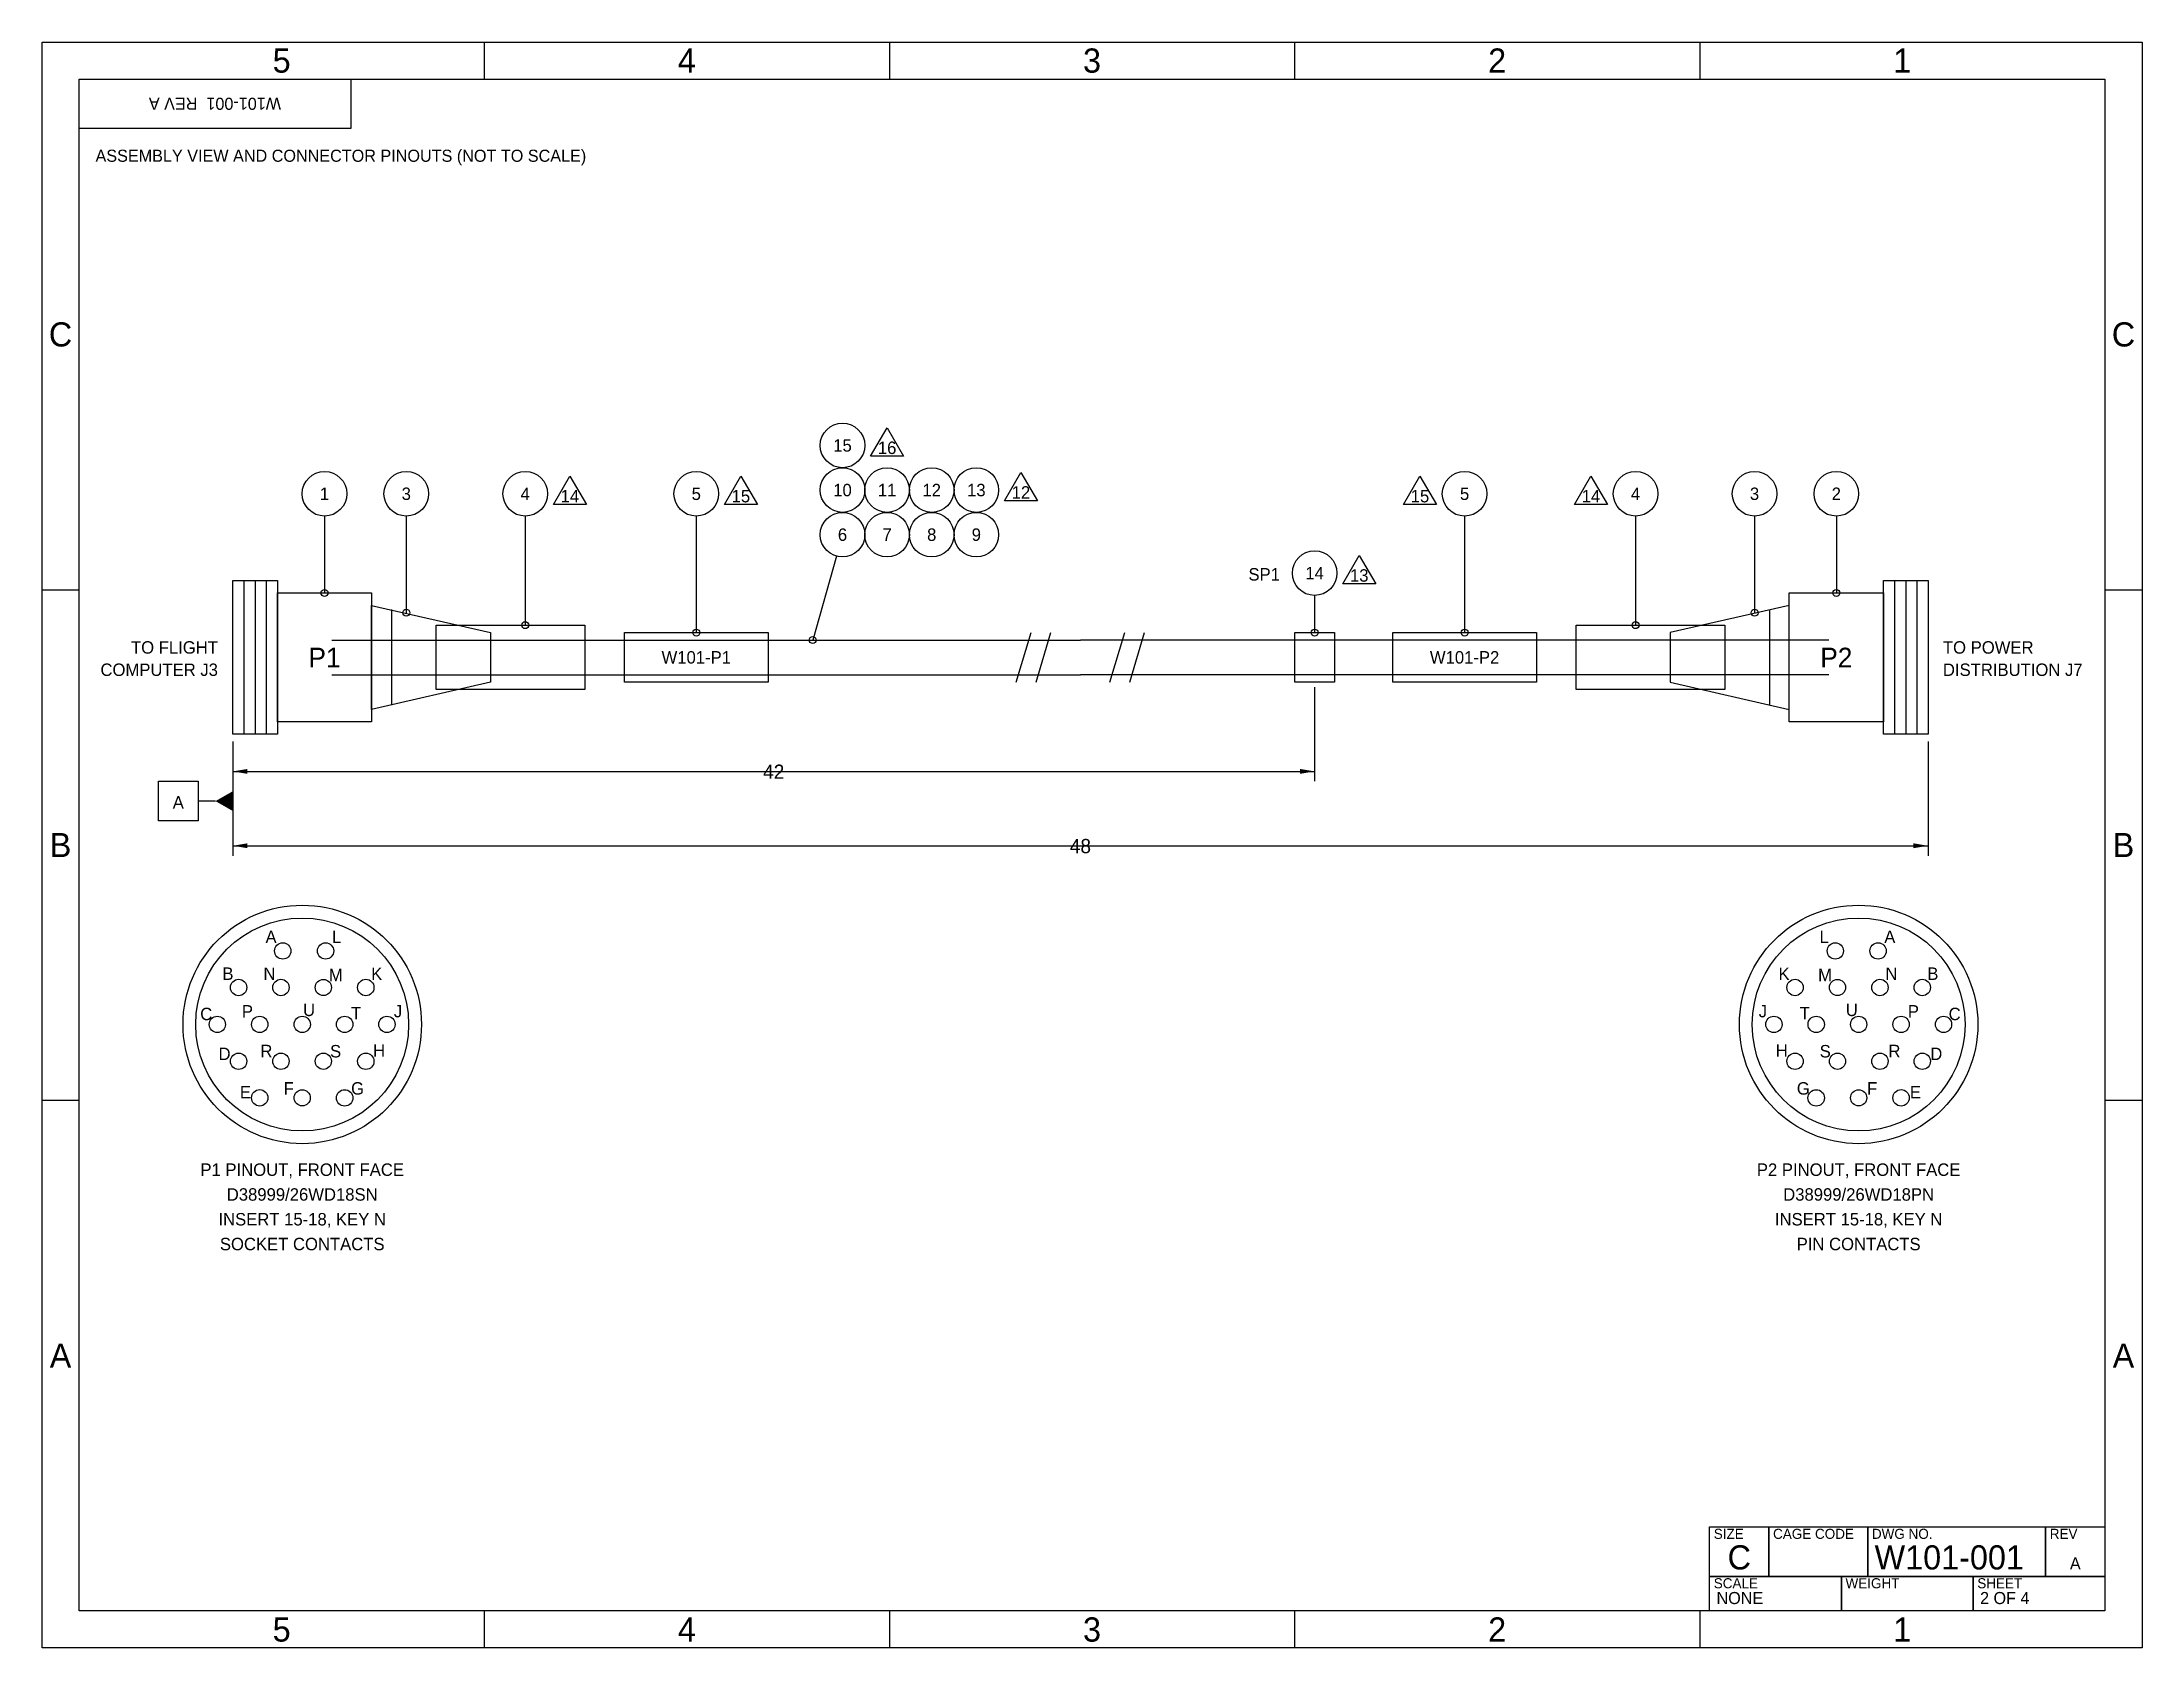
# Model space of a CAD drawing. Header units: inches. Extents: x 0.4 to 21.6, y 0.4 to 16.6.
import ezdxf
from ezdxf.enums import TextEntityAlignment as Align

# ---------------------------------------------------------------- set-up
doc = ezdxf.new("R2010")
doc.units = ezdxf.units.IN
doc.layers.get('0').update_dxf_attribs({"linetype": 'CONTINUOUS'})
for name, color, linetype in [('ASSEMBLY', 7, 'CONTINUOUS'), ('BORDER', 7, 'CONTINUOUS'), ('CABLE', 7, 'CONTINUOUS'), ('FACE_VIEWS', 7, 'CONTINUOUS'), ('TITLE_BLOCK', 7, 'CONTINUOUS')]:
    doc.layers.add(name, color=color, linetype=linetype)

msp = doc.modelspace()

# ---------------------------------------------------------------- linework, layer by layer
at = {"layer": 'ASSEMBLY'}
for p, q in [((3.2338, 11.8279), (3.2338, 11.0504)), ((4.0614, 11.8279), (4.0614, 10.8498)), ((5.2652, 11.8279), (5.2652, 10.7244)), ((6.9956, 11.8279), (6.9956, 10.6491)), ((14.7702, 11.8279), (14.7702, 10.6491)), ((16.5006, 11.8279), (16.5006, 10.7244)), ((17.7044, 11.8279), (17.7044, 10.8498)), ((18.532, 11.8279), (18.532, 11.0504)), ((8.414, 11.4226), (8.1744, 10.5739)), ((2.4187, 11.1758), (2.4187, 9.6209)), ((2.5316, 11.1758), (2.5316, 9.6209)), ((2.6444, 11.1758), (2.6444, 9.6209)), ((19.1214, 11.1758), (19.1214, 9.6209)), ((19.2343, 11.1758), (19.2343, 9.6209)), ((19.3471, 11.1758), (19.3471, 9.6209)), ((3.9109, 10.8824), (3.9109, 9.9143)), ((13.2529, 11.0253), (13.2529, 10.6491)), ((17.8549, 10.8824), (17.8549, 9.9143)), ((10.2334, 10.1476), (10.3838, 10.6491)), ((10.434, 10.1476), (10.5845, 10.6491)), ((11.1813, 10.1476), (11.3318, 10.6491)), ((11.382, 10.1476), (11.5325, 10.6491)), ((13.2529, 10.0974), (13.2529, 9.1444)), ((2.3058, 9.5457), (2.3058, 9.1444)), ((2.3058, 9.5457), (2.3058, 8.392)), ((19.46, 9.5457), (19.46, 8.392)), ((2.3058, 9.2447), (13.2529, 9.2447)), ((2.1303, 8.9438), (1.9547, 8.9438)), ((2.3058, 8.4923), (19.46, 8.4923))]:
    msp.add_line(p, q, dxfattribs=at)
for points in [[(8.9267, 12.7217), (9.0935, 12.4329), (8.76, 12.4329)], [(5.7166, 12.2327), (5.8834, 11.9438), (5.5498, 11.9438)], [(7.4471, 12.2327), (7.6138, 11.9438), (7.2803, 11.9438)], [(10.281, 12.2703), (10.4478, 11.9814), (10.1142, 11.9814)], [(14.3187, 12.2327), (14.4855, 11.9438), (14.152, 11.9438)], [(16.0492, 12.2327), (16.216, 11.9438), (15.8824, 11.9438)], [(13.7043, 11.4301), (13.8711, 11.1413), (13.5375, 11.1413)], [(2.3058, 11.1758), (2.7573, 11.1758), (2.7573, 9.6209), (2.3058, 9.6209)], [(2.7573, 11.0504), (3.7103, 11.0504), (3.7103, 9.7463), (2.7573, 9.7463)], [(18.0555, 11.0504), (19.0085, 11.0504), (19.0085, 9.7463), (18.0555, 9.7463)], [(19.0085, 11.1758), (19.46, 11.1758), (19.46, 9.6209), (19.0085, 9.6209)], [(3.7103, 10.925), (4.9141, 10.6491), (4.9141, 10.1476), (3.7103, 9.8717)], [(18.0555, 10.925), (16.8517, 10.6491), (16.8517, 10.1476), (18.0555, 9.8717)], [(4.3623, 10.7244), (5.8671, 10.7244), (5.8671, 10.0723), (4.3623, 10.0723)], [(6.2683, 10.6491), (7.7229, 10.6491), (7.7229, 10.1476), (6.2683, 10.1476)], [(13.0522, 10.6491), (13.4535, 10.6491), (13.4535, 10.1476), (13.0522, 10.1476)], [(14.0429, 10.6491), (15.4975, 10.6491), (15.4975, 10.1476), (14.0429, 10.1476)], [(15.8987, 10.7244), (17.4035, 10.7244), (17.4035, 10.0723), (15.8987, 10.0723)], [(1.5535, 9.1444), (1.9547, 9.1444), (1.9547, 8.7431), (1.5535, 8.7431)]]:
    msp.add_lwpolyline(points, close=True, dxfattribs=at)
for centre, radius in [((8.4753, 12.5426), 0.2257), ((3.2338, 12.0536), 0.2257), ((4.0614, 12.0536), 0.2257), ((5.2652, 12.0536), 0.2257), ((6.9956, 12.0536), 0.2257), ((8.4753, 12.0912), 0.2257), ((8.9267, 12.0912), 0.2257), ((9.3782, 12.0912), 0.2257), ((9.8296, 12.0912), 0.2257), ((14.7702, 12.0536), 0.2257), ((16.5006, 12.0536), 0.2257), ((17.7044, 12.0536), 0.2257), ((18.532, 12.0536), 0.2257), ((8.4753, 11.6398), 0.2257), ((8.9267, 11.6398), 0.2257), ((9.3782, 11.6398), 0.2257), ((9.8296, 11.6398), 0.2257), ((13.2529, 11.251), 0.2257), ((3.2338, 11.0504), 0.0351), ((18.532, 11.0504), 0.0351), ((4.0614, 10.8498), 0.0351), ((17.7044, 10.8498), 0.0351), ((5.2652, 10.7244), 0.0351), ((6.9956, 10.6491), 0.0351), ((13.2529, 10.6491), 0.0351), ((14.7702, 10.6491), 0.0351), ((16.5006, 10.7244), 0.0351), ((8.1744, 10.5739), 0.0351)]:
    msp.add_circle(centre, radius, dxfattribs=at)
for points in [[(2.3058, 9.2447), (2.4543, 9.2695), (2.4543, 9.22)], [(13.2529, 9.2447), (13.1045, 9.22), (13.1045, 9.2695)], [(2.3058, 9.0441), (2.3058, 8.8435), (2.1303, 8.9438)], [(2.3058, 8.4923), (2.4543, 8.5171), (2.4543, 8.4676)], [(19.46, 8.4923), (19.3115, 8.4676), (19.3115, 8.5171)]]:
    msp.add_solid(points, dxfattribs=at)
at = {"layer": 'BORDER'}
for p, q in [((4.85, 16.625), (4.85, 16.25)), ((8.95, 16.625), (8.95, 16.25)), ((13.05, 16.625), (13.05, 16.25)), ((17.15, 16.625), (17.15, 16.25)), ((0.375, 11.0833), (0.75, 11.0833)), ((21.25, 11.0833), (21.625, 11.0833)), ((0.375, 5.9167), (0.75, 5.9167)), ((21.25, 5.9167), (21.625, 5.9167)), ((4.85, 0.75), (4.85, 0.375)), ((8.95, 0.75), (8.95, 0.375)), ((13.05, 0.75), (13.05, 0.375)), ((17.15, 0.75), (17.15, 0.375))]:
    msp.add_line(p, q, dxfattribs=at)
for points in [[(0.375, 16.625), (21.625, 16.625), (21.625, 0.375), (0.375, 0.375)], [(0.75, 16.25), (21.25, 16.25), (21.25, 0.75), (0.75, 0.75)], [(0.75, 16.25), (3.5, 16.25), (3.5, 15.75), (0.75, 15.75)]]:
    msp.add_lwpolyline(points, close=True, dxfattribs=at)
at = {"layer": 'CABLE'}
for points in [[(3.309, 10.5739), (10.8829, 10.5739)], [(18.4568, 10.5739), (10.8829, 10.5739)], [(3.309, 10.2228), (10.8829, 10.2228)], [(18.4568, 10.2228), (10.8829, 10.2228)]]:
    msp.add_lwpolyline(points, dxfattribs=at)
at = {"layer": 'FACE_VIEWS'}
for centre, radius in [((3.0081, 6.6842), 1.2063), ((18.7577, 6.6842), 1.2063), ((3.0081, 6.6842), 1.077), ((18.7577, 6.6842), 1.077), ((2.8113, 7.4281), 0.0828), ((3.2444, 7.428), 0.0821), ((18.5214, 7.428), 0.0821), ((18.9545, 7.4281), 0.0828), ((2.3643, 7.0581), 0.0828), ((2.7927, 7.058), 0.0828), ((3.2222, 7.0583), 0.0821), ((3.6517, 7.0581), 0.0828), ((18.1141, 7.0581), 0.0828), ((18.5436, 7.0583), 0.0821), ((18.9732, 7.058), 0.0828), ((19.4015, 7.0581), 0.0828), ((2.149, 6.685), 0.0822), ((2.5784, 6.685), 0.0828), ((3.0081, 6.685), 0.0822), ((3.4376, 6.6849), 0.0828), ((3.8658, 6.6849), 0.0828), ((17.9, 6.6849), 0.0828), ((18.3282, 6.6849), 0.0828), ((18.7577, 6.685), 0.0822), ((19.1874, 6.685), 0.0828), ((19.6168, 6.685), 0.0822), ((2.3643, 6.3118), 0.0828), ((2.7927, 6.3116), 0.0828), ((3.2222, 6.312), 0.0819), ((3.6517, 6.3116), 0.0828), ((18.1141, 6.3116), 0.0828), ((18.5436, 6.312), 0.0819), ((18.9732, 6.3116), 0.0828), ((19.4015, 6.3118), 0.0828), ((2.5784, 5.9419), 0.0828), ((3.0081, 5.9418), 0.0821), ((3.4376, 5.9413), 0.083), ((18.3282, 5.9413), 0.083), ((18.7577, 5.9418), 0.0821), ((19.1874, 5.9419), 0.0828)]:
    msp.add_circle(centre, radius, dxfattribs=at)
at = {"layer": 'TITLE_BLOCK'}
for points in [[(17.25, 1.6), (21.25, 1.6), (21.25, 0.75), (17.25, 0.75)], [(17.25, 1.6), (17.85, 1.6), (17.85, 1.1), (17.25, 1.1)], [(17.85, 1.6), (18.85, 1.6), (18.85, 1.1), (17.85, 1.1)], [(18.85, 1.6), (20.65, 1.6), (20.65, 1.1), (18.85, 1.1)], [(20.65, 1.6), (21.25, 1.6), (21.25, 1.1), (20.65, 1.1)], [(17.25, 1.1), (18.5833, 1.1), (18.5833, 0.75), (17.25, 0.75)], [(18.5833, 1.1), (19.9167, 1.1), (19.9167, 0.75), (18.5833, 0.75)], [(19.9167, 1.1), (21.25, 1.1), (21.25, 0.75), (19.9167, 0.75)]]:
    msp.add_lwpolyline(points, close=True, dxfattribs=at)

# ---------------------------------------------------------------- texts
msp.add_text('ASSEMBLY VIEW AND CONNECTOR PINOUTS (NOT TO SCALE)', height=0.1224).set_placement((0.9167, 15.4129))
at = {"layer": 'ASSEMBLY'}
for s, height, p in [('15', 0.126, (8.4753, 12.4799)), ('16', 0.126, (8.9267, 12.456)), ('1', 0.126, (3.2338, 11.9909)), ('3', 0.126, (4.0614, 11.9909)), ('4', 0.126, (5.2652, 11.9909)), ('5', 0.126, (6.9956, 11.9909)), ('10', 0.126, (8.4753, 12.0285)), ('11', 0.126, (8.9267, 12.0285)), ('12', 0.126, (9.3782, 12.0285)), ('13', 0.126, (9.8296, 12.0285)), ('12', 0.126, (10.281, 12.0045)), ('5', 0.126, (14.7702, 11.9909)), ('4', 0.126, (16.5006, 11.9909)), ('3', 0.126, (17.7044, 11.9909)), ('2', 0.126, (18.532, 11.9909)), ('14', 0.126, (5.7166, 11.9669)), ('15', 0.126, (7.4471, 11.9669)), ('15', 0.126, (14.3187, 11.9669)), ('14', 0.126, (16.0492, 11.9669)), ('6', 0.126, (8.4753, 11.5771)), ('7', 0.126, (8.9267, 11.5771)), ('8', 0.126, (9.3782, 11.5771)), ('9', 0.126, (9.8296, 11.5771)), ('14', 0.126, (13.2529, 11.1883)), ('13', 0.126, (13.7043, 11.1644)), ('P1', 0.1981, (3.2338, 10.298)), ('W101-P1', 0.126, (6.9956, 10.3357)), ('W101-P2', 0.126, (14.7702, 10.3357)), ('P2', 0.1981, (18.532, 10.298)), ('42', 0.1441, (7.7794, 9.1695)), ('A', 0.126, (1.7541, 8.8685)), ('48', 0.1441, (10.8829, 8.4171))]:
    msp.add_text(s, height=height, dxfattribs=at).set_placement(p, align=Align.CENTER)
for s, p in [('SP1', (12.9018, 11.1758)), ('TO FLIGHT', (2.1554, 10.436)), ('COMPUTER J3', (2.1554, 10.2103))]:
    msp.add_text(s, height=0.126, dxfattribs=at).set_placement(p, align=Align.RIGHT)
for s, p in [('TO POWER', (19.6104, 10.436)), ('DISTRIBUTION J7', (19.6104, 10.2103))]:
    msp.add_text(s, height=0.126, dxfattribs=at).set_placement(p)
at = {"layer": 'BORDER'}
for s, p in [('5', (2.8, 16.3148)), ('4', (6.9, 16.3148)), ('3', (11, 16.3148)), ('2', (15.1, 16.3148)), ('1', (19.2, 16.3148)), ('C', (0.5625, 13.5439)), ('C', (21.4375, 13.5439)), ('B', (0.5625, 8.3773)), ('B', (21.4375, 8.3773)), ('A', (0.5625, 3.2106)), ('A', (21.4375, 3.2106)), ('5', (2.8, 0.4398)), ('4', (6.9, 0.4398)), ('3', (11, 0.4398)), ('2', (15.1, 0.4398)), ('1', (19.2, 0.4398))]:
    msp.add_text(s, height=0.2448, dxfattribs=at).set_placement(p, align=Align.CENTER)
msp.add_text('W101-001  REV A', height=0.1224, rotation=180, dxfattribs=at).set_placement((2.125, 16.0614), align=Align.CENTER)
at = {"layer": 'FACE_VIEWS'}
for s, p in [('A', (2.6927, 7.5072)), ('L', (3.3569, 7.5083)), ('L', (18.4089, 7.5083)), ('A', (19.0731, 7.5072)), ('B', (2.2568, 7.1352)), ('N', (2.6767, 7.1345)), ('M', (3.348, 7.1215)), ('K', (3.7622, 7.1334)), ('K', (18.0036, 7.1334)), ('M', (18.4178, 7.1215)), ('N', (19.0891, 7.1345)), ('B', (19.509, 7.1352)), ('C', (2.0368, 6.7276)), ('P', (2.454, 6.7538)), ('U', (3.0772, 6.7688)), ('T', (3.5534, 6.7348)), ('J', (3.9773, 6.756)), ('J', (17.7885, 6.756)), ('T', (18.2125, 6.7348)), ('U', (18.6886, 6.7688)), ('P', (19.3118, 6.7538)), ('C', (19.729, 6.7276)), ('D', (2.2224, 6.3242)), ('R', (2.6458, 6.3524)), ('S', (3.3462, 6.3504)), ('H', (3.786, 6.357)), ('H', (17.9798, 6.357)), ('S', (18.4196, 6.3504)), ('R', (19.1201, 6.3524)), ('D', (19.5434, 6.3242)), ('E', (2.4338, 5.9368)), ('F', (2.8713, 5.9743)), ('G', (3.5682, 5.974)), ('G', (18.1976, 5.974)), ('F', (18.8945, 5.9743)), ('E', (19.332, 5.9368)), ('P1 PINOUT, FRONT FACE', (3.0081, 5.1519)), ('P2 PINOUT, FRONT FACE', (18.7577, 5.1519)), ('D38999/26WD18SN', (3.0081, 4.9011)), ('D38999/26WD18PN', (18.7577, 4.9011)), ('INSERT 15-18, KEY N', (3.0081, 4.6503)), ('INSERT 15-18, KEY N', (18.7577, 4.6503)), ('SOCKET CONTACTS', (3.0081, 4.3995)), ('PIN CONTACTS', (18.7577, 4.3995))]:
    msp.add_text(s, height=0.126, dxfattribs=at).set_placement(p, align=Align.CENTER)
at = {"layer": 'TITLE_BLOCK'}
for s, height, p in [('SIZE', 0.102, (17.2917, 1.4792)), ('CAGE CODE', 0.102, (17.8917, 1.4792)), ('DWG NO.', 0.102, (18.8917, 1.4792)), ('REV', 0.102, (20.6917, 1.4792)), ('W101-001', 0.2448, (18.9194, 1.1694)), ('SCALE', 0.102, (17.2917, 0.9792)), ('WEIGHT', 0.102, (18.625, 0.9792)), ('SHEET', 0.102, (19.9583, 0.9792)), ('NONE', 0.1224, (17.3194, 0.8194)), ('2 OF 4', 0.1224, (19.9861, 0.8194))]:
    msp.add_text(s, height=height, dxfattribs=at).set_placement(p)
for s, height, p in [('C', 0.2448, (17.55, 1.1694)), ('A', 0.1224, (20.95, 1.1694))]:
    msp.add_text(s, height=height, dxfattribs=at).set_placement(p, align=Align.CENTER)

doc.saveas('drawing.dxf')
